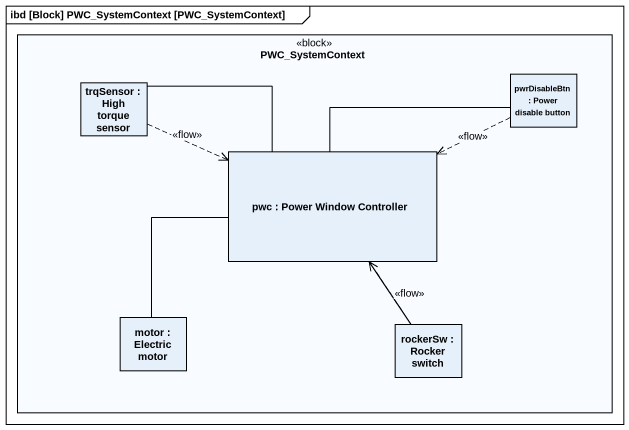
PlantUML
@startuml
mainframe ibd [Block] PWC_SystemContext [PWC_SystemContext]
rectangle PWC_SystemContext <<block>> {
  rectangle "pwrDisableBtn : Power disable button" as pwrDisableBtn
  rectangle "trqSensor : High torque sensor" as trqSensor
  rectangle "pwc : Power Window Controller" as pwc
  rectangle "motor : Electric motor" as motor
  rectangle "rockerSw : Rocker switch" as rockerSw
}
pwrDisableBtn -left- pwc
pwrDisableBtn .left.> pwc : <<flow>>
trqSensor .right.> pwc : <<flow>>
trqSensor -right- pwc
motor -up- pwc
rockerSw .up.> pwc : <<flow>>
rockerSw -up- pwc
@enduml
